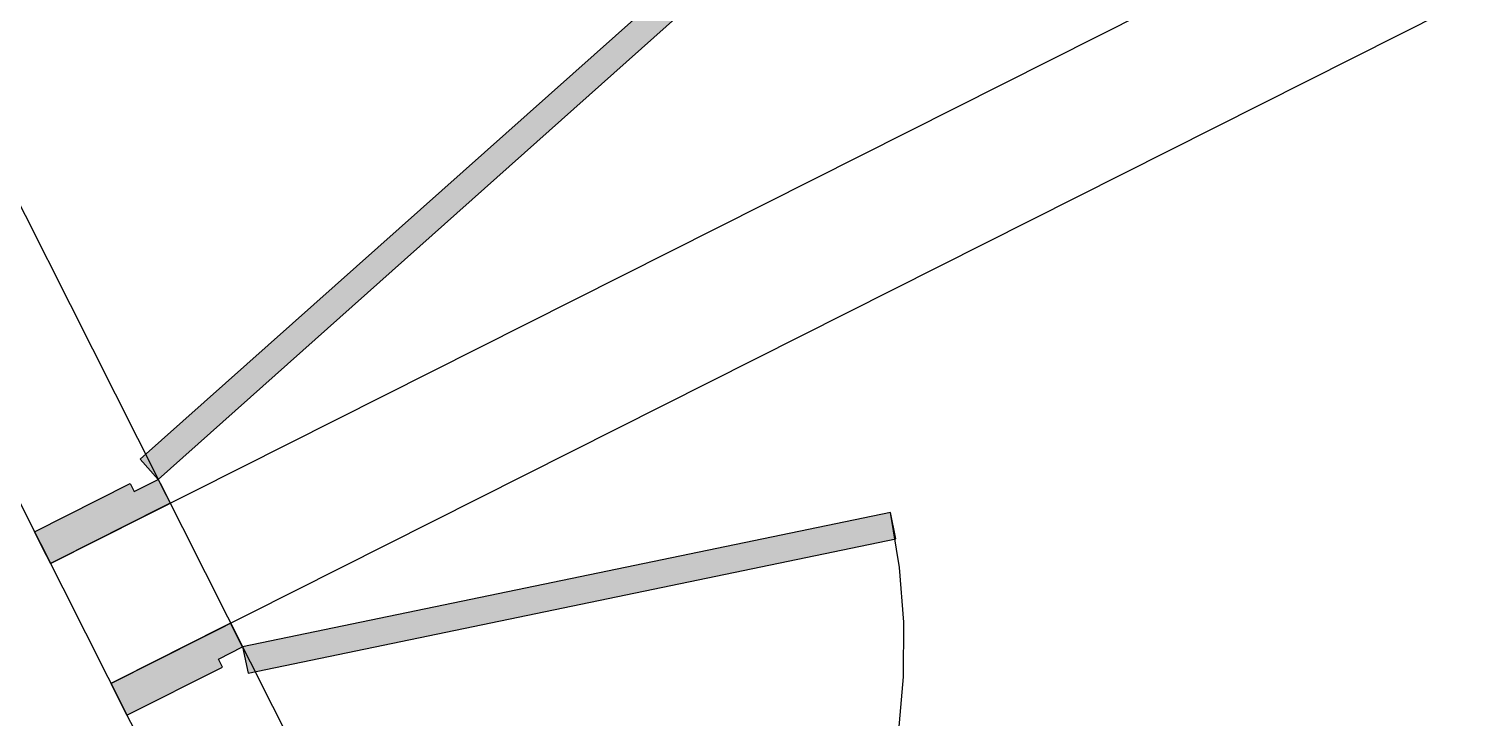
# Model space of a CAD drawing. Header units: millimetres. Extents: x 460 to 723, y 360 to 962.
# Drawn here: x 610.906 to 613.329, y 485.916 to 487.08 of the extents above; entities that cross this region are included whole.
import ezdxf

# ---------------------------------------------------------------- set-up
doc = ezdxf.new("R2010")
doc.units = ezdxf.units.MM
doc.linetypes.add('DASHED', pattern=[19.05, 12.7, -6.35])
for name, color, linetype in [('5', 5, 'Continuous'), ('proyeccion', 8, 'DASHED'), ('PUERTAS', 1, 'Continuous')]:
    doc.layers.add(name, color=color, linetype=linetype)

# ---------------------------------------------------------------- blocks, each defined once
blk = doc.blocks.new('*U69')
at = {"layer": 'PUERTAS'}
for points in [[(-0.8, 0.14), (-0.8, 0.15), (-0.79, 0.15), (-0.76, 0.15), (-0.76, 0.03), (-0.77, 0.03), (-0.77, 0), (-0.79, 0), (-0.8, 0), (-0.8, 0.01)], [(0, 0.14), (0, 0.15), (-0.01, 0.15), (-0.04, 0.15), (-0.04, 0.03), (-0.03, 0.03), (-0.03, 0), (-0.01, 0), (0, 0), (0, 0.01)], [(-0.059, 0.0078), (-0.2505, -0.707), (-0.2215, -0.7148), (-0.03, 0)]]:
    blk.add_hatch(color=255, dxfattribs=at).paths.add_polyline_path(points)
at = {"layer": 'proyeccion', "ltscale": 0.4}
blk.add_arc((-0.03, 0), 0.74, 180, 255, dxfattribs=at)
at = {"layer": 'PUERTAS'}
for points in [[(-0.8, 0.14), (-0.8, 0.15), (-0.79, 0.15), (-0.76, 0.15), (-0.76, 0.03), (-0.77, 0.03), (-0.77, 0), (-0.79, 0), (-0.8, 0), (-0.8, 0.01)], [(0, 0.14), (0, 0.15), (-0.01, 0.15), (-0.04, 0.15), (-0.04, 0.03), (-0.03, 0.03), (-0.03, 0), (-0.01, 0), (0, 0), (0, 0.01)], [(-0.059, 0.0078), (-0.2505, -0.707), (-0.2215, -0.7148), (-0.03, 0)]]:
    blk.add_lwpolyline(points, close=True, dxfattribs=at)
blk = doc.blocks.new('*U70')
at = {"layer": 'PUERTAS'}
for points in [[(-0.9, 0.14), (-0.9, 0.15), (-0.89, 0.15), (-0.86, 0.15), (-0.86, 0.03), (-0.87, 0.03), (-0.87, 0), (-0.89, 0), (-0.9, 0), (-0.9, 0.01)], [(0, 0.14), (0, 0.15), (-0.01, 0.15), (-0.04, 0.15), (-0.04, 0.03), (-0.03, 0.03), (-0.03, 0), (-0.01, 0), (0, 0), (0, 0.01)], [(-0.059, 0.0078), (-0.2764, -0.8036), (-0.2474, -0.8114), (-0.03, 0)]]:
    blk.add_hatch(color=255, dxfattribs=at).paths.add_polyline_path(points)
at = {"layer": 'proyeccion', "ltscale": 0.4}
blk.add_arc((-0.03, 0), 0.84, 180, 255, dxfattribs=at)
at = {"layer": 'PUERTAS'}
for points in [[(-0.9, 0.14), (-0.9, 0.15), (-0.89, 0.15), (-0.86, 0.15), (-0.86, 0.03), (-0.87, 0.03), (-0.87, 0), (-0.89, 0), (-0.9, 0), (-0.9, 0.01)], [(0, 0.14), (0, 0.15), (-0.01, 0.15), (-0.04, 0.15), (-0.04, 0.03), (-0.03, 0.03), (-0.03, 0), (-0.01, 0), (0, 0), (0, 0.01)], [(-0.059, 0.0078), (-0.2764, -0.8036), (-0.2474, -0.8114), (-0.03, 0)]]:
    blk.add_lwpolyline(points, close=True, dxfattribs=at)

msp = doc.modelspace()

# ---------------------------------------------------------------- linework, layer by layer
at = {"layer": '5', "elevation": -8.1697}
for points in [[(610.943, 486.1772), (615.5273, 488.4863)], [(611.0449, 485.9749), (615.6292, 488.2841)], [(610.3303, 487.897), (614.318, 479.9804)], [(610.128, 487.7951), (614.1157, 479.8785)]]:
    msp.add_lwpolyline(points, dxfattribs=at)

# ---------------------------------------------------------------- block references
at = {"layer": 'PUERTAS', "yscale": 1.509708263131599, "zscale": 1.509708263131599}
for name, p, xscale, rotation in [('*U70', (611.1453, 486.279, -8.1697), -1.509708263131599, 116.7350791240356), ('*U69', (611.2471, 486.0768, -8.1697), 1.509708263131599, 116.7350790286711)]:
    msp.add_blockref(name, p, dxfattribs=dict(at, xscale=xscale, rotation=rotation))

doc.saveas('drawing.dxf')
